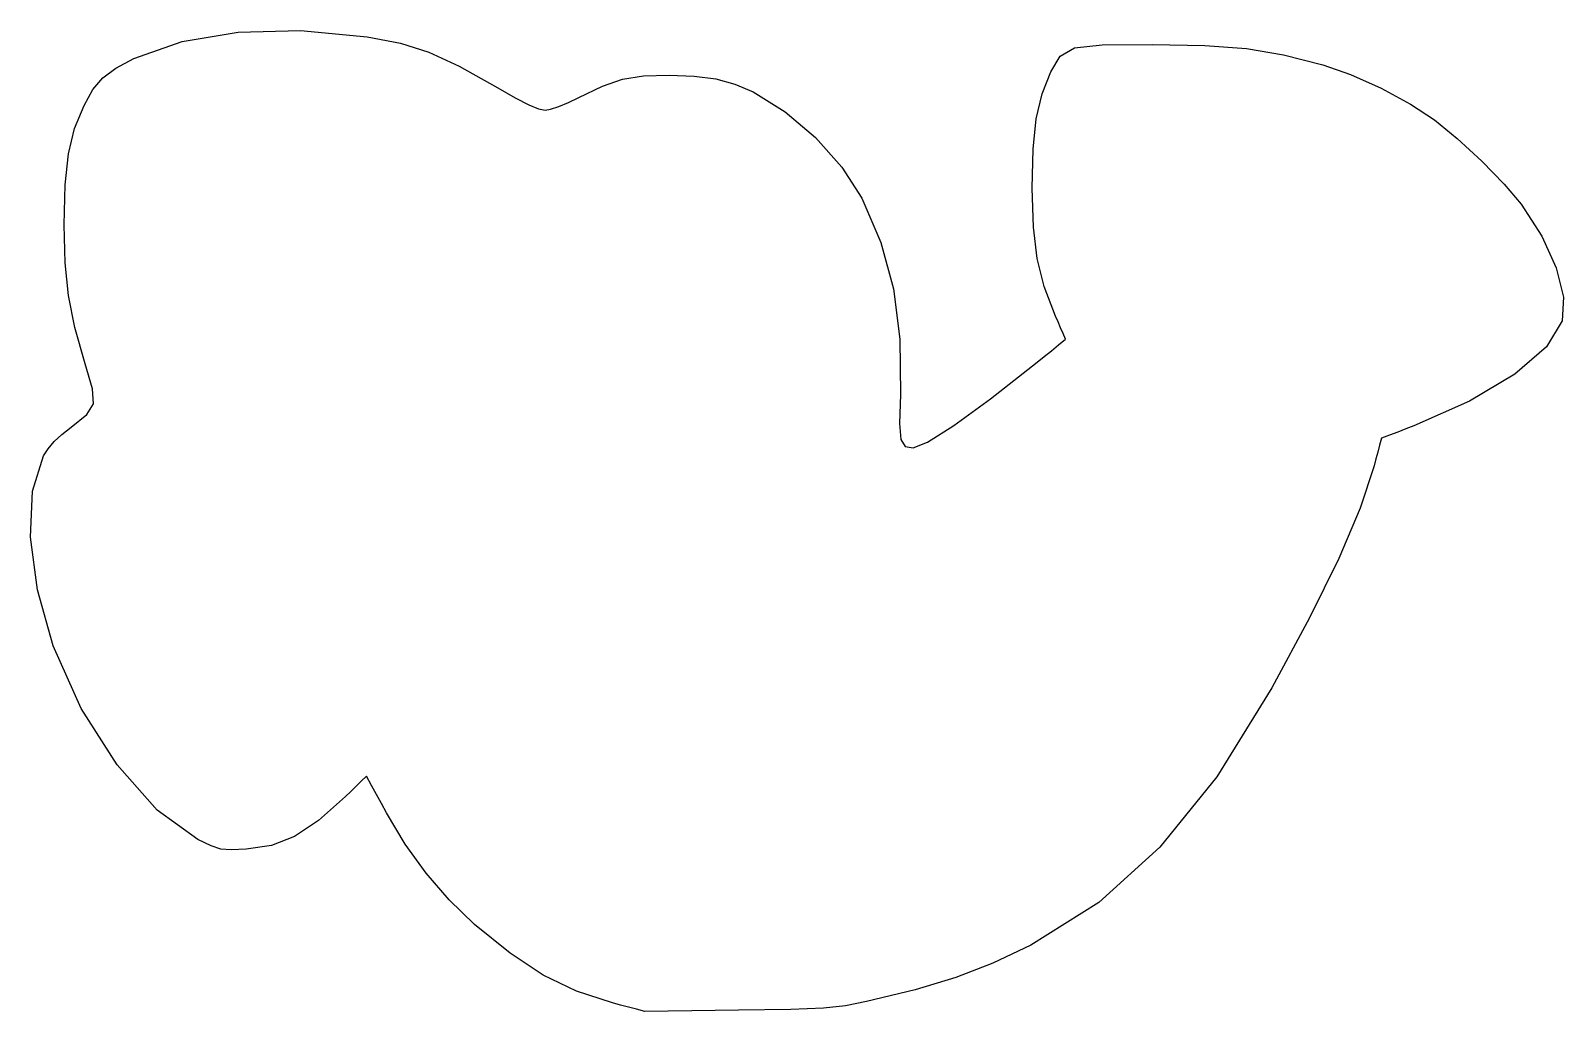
# Model space of a CAD drawing. Extents: x 0.1 to 74.6, y 0.1 to 47.8.
import ezdxf

# ---------------------------------------------------------------- set-up
doc = ezdxf.new("R2010")
doc.units = 0
doc.layers.add('Layer_1', color=7, linetype='CONTINUOUS')

msp = doc.modelspace()

# ---------------------------------------------------------------- linework, layer by layer
at = {"layer": 'Layer_1', "color": 7}
msp.add_lwpolyline([(28.387587, 0.55239), (26.650286, 1.118444), (25.031378, 1.900171), (23.418887, 2.961383), (21.700851, 4.365975), (20.469125, 5.555541), (19.348493, 6.851054), (18.332995, 8.260049), (17.416676, 9.790032), (17.175429, 10.232418), (16.934182, 10.674804), (16.692935, 11.117187), (16.451689, 11.559574), (16.198013, 11.315237), (15.944336, 11.070903), (15.69066, 10.826566), (15.436984, 10.58223), (14.116338, 9.412616), (12.957412, 8.640738), (11.831103, 8.197932), (10.608311, 8.015644), (9.874231, 7.984995), (9.375228, 8.025691), (8.904139, 8.179192), (8.253803, 8.486984), (6.286822, 9.905661), (4.340822, 12.109145), (2.598398, 14.852537), (1.242142, 17.890927), (0.480484, 20.607542), (0.141499, 23.17277), (0.234575, 25.403522), (0.7691, 27.116718), (0.993991, 27.465627), (1.289146, 27.813268), (1.65796, 28.163212), (2.103833, 28.519027), (2.864768, 29.124721), (3.19094, 29.649346), (3.146276, 30.377361), (2.794706, 31.593231), (2.292378, 33.362519), (1.979588, 34.915771), (1.819688, 36.495933), (1.776029, 38.345954), (1.824315, 40.290459), (1.982249, 41.796733), (2.276672, 43.027165), (2.734425, 44.144136), (3.165977, 44.908746), (3.648961, 45.482309), (4.280607, 45.956197), (5.158147, 46.421782), (7.491967, 47.243929), (10.21847, 47.697616), (13.247566, 47.77453), (16.489162, 47.466371), (18.10239, 47.165511), (19.482305, 46.736906), (20.950369, 46.05524), (22.828047, 44.995191), (23.66363, 44.518831), (24.324318, 44.178138), (24.809374, 43.973465), (25.118051, 43.905161), (25.384311, 43.954333), (25.781863, 44.088541), (26.258401, 44.287832), (26.761618, 44.532245), (27.905013, 45.081272), (28.881236, 45.411511), (29.892455, 45.572976), (31.140829, 45.615685), (32.368572, 45.571675), (33.413259, 45.430697), (34.342394, 45.179333), (35.223486, 44.804163), (36.78122, 43.838577), (38.251672, 42.584088), (39.526706, 41.146707), (40.498197, 39.632461), (41.432528, 37.480765), (42.04554, 35.230819), (42.353952, 32.797626), (42.374498, 30.096192), (42.33585, 28.687796), (42.396466, 27.911329), (42.600733, 27.581405), (42.993036, 27.512631), (43.697635, 27.787778), (44.965134, 28.593135), (46.751942, 29.898585), (49.014478, 31.674003), (49.359354, 31.951521), (49.704232, 32.229041), (50.049108, 32.506559), (50.393984, 32.784079), (50.272219, 33.065062), (50.150454, 33.346045), (50.028686, 33.627029), (49.906922, 33.908012), (49.355445, 35.340411), (49.011462, 36.702272), (48.833619, 38.221937), (48.780567, 40.127752), (48.822934, 42.012853), (48.973364, 43.491618), (49.253778, 44.700799), (49.686094, 45.777155), (50.137655, 46.536957), (50.822815, 46.934343), (52.172994, 47.085617), (54.619621, 47.107066), (57.159528, 47.060442), (59.1785, 46.904656), (60.984917, 46.602819), (62.887157, 46.118038), (64.232897, 45.642033), (65.714623, 44.97359), (67.136783, 44.209199), (68.30382, 43.445354), (69.416704, 42.533036), (70.604882, 41.435457), (71.698123, 40.317905), (72.526195, 39.345667), (73.529252, 37.79527), (74.224038, 36.249011), (74.5665, 34.832702), (74.51259, 33.672153), (73.755876, 32.42343), (72.21065, 31.093096), (70.01475, 29.778596), (67.306015, 28.577376), (66.914019, 28.428044), (66.522024, 28.278709), (66.130029, 28.129377), (65.738033, 27.980041), (65.647285, 27.643387), (65.556536, 27.306733), (65.465785, 26.970075), (65.375036, 26.633421), (64.698933, 24.579865), (63.665602, 22.141174), (62.244924, 19.251964), (60.406779, 15.846854), (57.732453, 11.539175), (54.976807, 8.114814), (52.010462, 5.435735), (48.704054, 3.363998), (46.865836, 2.483324), (45.066528, 1.780845), (43.090372, 1.182223), (40.721604, 0.613122), (39.706256, 0.414522), (38.63798, 0.299375), (37.061351, 0.237117), (34.520951, 0.197239), (33.380601, 0.18341), (32.240251, 0.169299), (31.099901, 0.155188), (29.959551, 0.141359), (29.566562, 0.244116), (29.173573, 0.346873), (28.780582, 0.449659), (28.387587, 0.55239)], close=True, dxfattribs=at)

doc.saveas('drawing.dxf')
